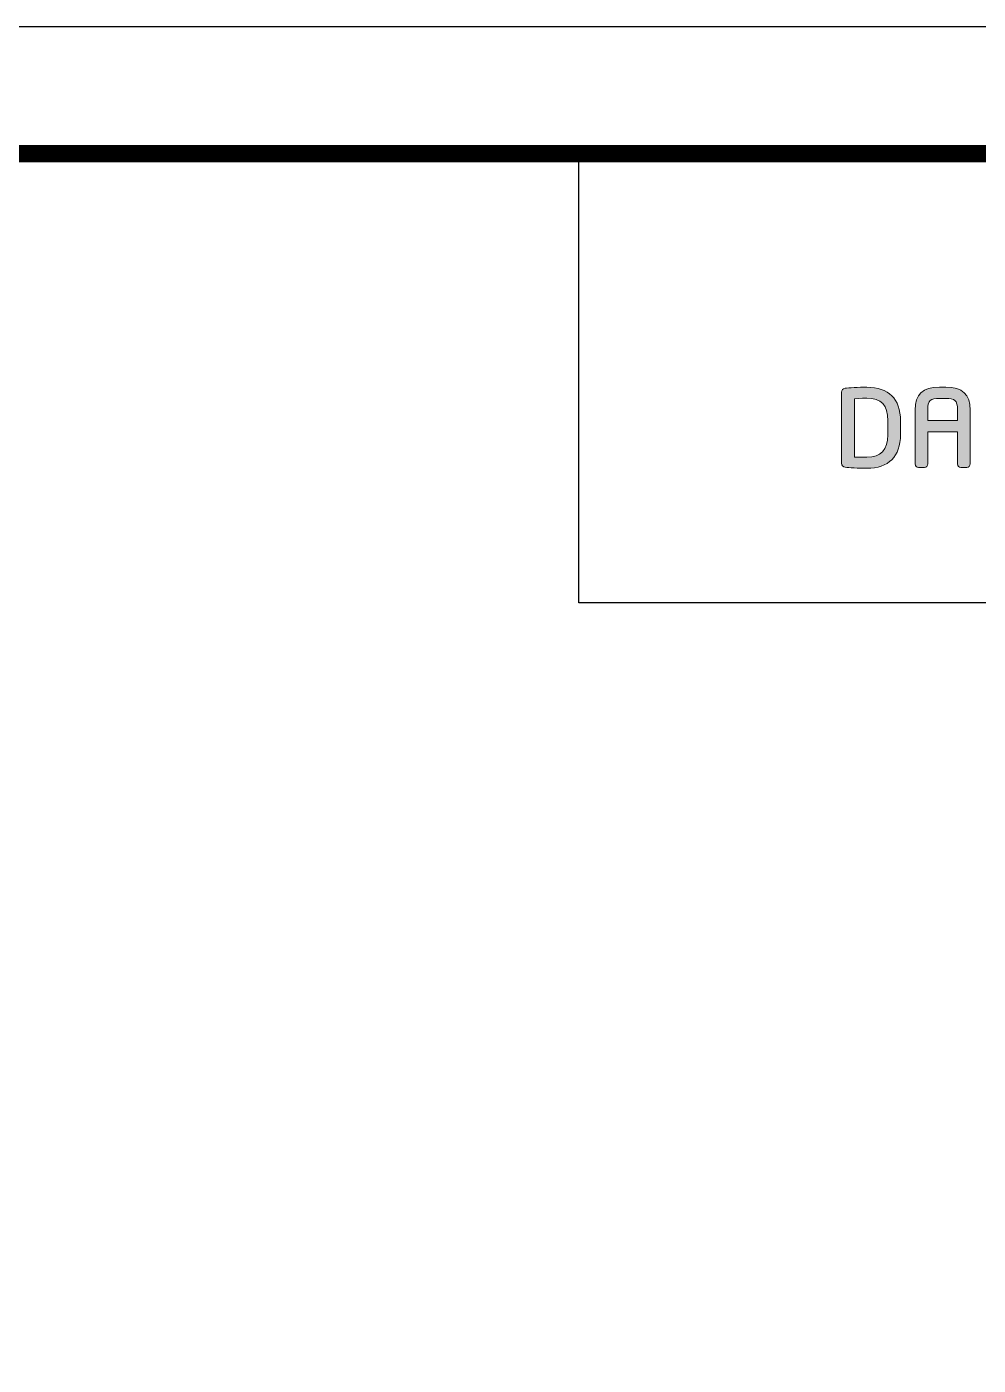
# Model space of a CAD drawing. Extents: x 16296660632 to 16296679089, y -37409619871 to -37409616839.
# Drawn here: x 16296678692.8 to 16296678894.8, y -37409617123.6 to -37409616839.3 of the extents above; entities that cross this region are included whole.
import ezdxf

# ---------------------------------------------------------------- set-up
doc = ezdxf.new("R2010")
doc.units = 0
doc.header["$LTSCALE"] = 10
doc.header["$MEASUREMENT"] = 0
doc.layers.get('0').update_dxf_attribs({"linetype": 'CONTINUOUS'})
doc.layers.add('레이어 1', color=7, linetype='CONTINUOUS', lineweight=0)

msp = doc.modelspace()

# ---------------------------------------------------------------- hatches: boundary and pattern name
at = {"layer": '레이어 1'}
h = msp.add_hatch(color=5, dxfattribs=at)
h.dxf.hatch_style = 2
edge = h.paths.add_edge_path()
edge.add_spline(control_points=[(16296678875.659161, -37409616925.951637), (16296678875.659161, -37409616929.180618), (16296678874.185961, -37409616930.75161), (16296678871.15378, -37409616930.75161), (16296678871.15378, -37409616930.75161), (16296678869.079281, -37409616930.713181), (16296678868.53863, -37409616930.703773), (16296678868.53863, -37409616930.703773), (16296678868.53863, -37409616918.32312), (16296678868.53863, -37409616918.32312), (16296678869.61311, -37409616918.216423), (16296678871.1401, -37409616918.198509), (16296678871.15527, -37409616918.198509), (16296678874.26964, -37409616918.198509), (16296678875.659161, -37409616919.67807), (16296678875.659161, -37409616922.994164), (16296678875.659161, -37409616922.994164), (16296678875.659161, -37409616925.951637), (16296678875.659161, -37409616925.951637)], knot_values=[0, 0, 0, 0, 1, 1, 1, 2, 2, 2, 3, 3, 3, 4, 4, 4, 5, 5, 5, 6, 6, 6, 6], degree=3, periodic=0)
edge = h.paths.add_edge_path()
edge.add_spline(control_points=[(16296678871.15378, -37409616915.872772), (16296678869.47056, -37409616915.872772), (16296678867.28698, -37409616915.976097), (16296678866.57091, -37409616916.091347), (16296678866.12311, -37409616916.166481), (16296678865.83601, -37409616916.501152), (16296678865.83601, -37409616916.943428), (16296678865.83601, -37409616916.943428), (16296678865.83601, -37409616932.004913), (16296678865.83601, -37409616932.004913), (16296678865.83601, -37409616932.468529), (16296678866.12586, -37409616932.794693), (16296678866.59269, -37409616932.859543), (16296678867.26993, -37409616932.972237), (16296678869.446421, -37409616933.074707), (16296678871.15378, -37409616933.074707), (16296678875.853809, -37409616933.074707), (16296678878.33704, -37409616930.610718), (16296678878.33704, -37409616925.951637), (16296678878.33704, -37409616925.951637), (16296678878.33704, -37409616922.994164), (16296678878.33704, -37409616922.994164), (16296678878.33704, -37409616918.335114), (16296678875.853809, -37409616915.872772), (16296678871.15378, -37409616915.872772)], knot_values=[0, 0, 0, 0, 1, 1, 1, 2, 2, 2, 3, 3, 3, 4, 4, 4, 5, 5, 5, 6, 6, 6, 7, 7, 7, 8, 8, 8, 8], degree=3, periodic=0)
h = msp.add_hatch(color=5, dxfattribs=at)
h.dxf.hatch_style = 2
edge = h.paths.add_edge_path()
edge.add_spline(control_points=[(16296678890.458561, -37409616922.976196), (16296678890.458561, -37409616922.976196), (16296678884.120939, -37409616922.976196), (16296678884.120939, -37409616922.976196), (16296678884.120939, -37409616922.740601), (16296678884.120939, -37409616920.716263), (16296678884.120939, -37409616920.716263), (16296678884.120939, -37409616918.603149), (16296678884.7491, -37409616918.244583), (16296678886.633631, -37409616918.244583), (16296678886.633631, -37409616918.244583), (16296678887.94779, -37409616918.244583), (16296678887.94779, -37409616918.244583), (16296678889.83123, -37409616918.244583), (16296678890.458561, -37409616918.603149), (16296678890.458561, -37409616920.716263), (16296678890.458561, -37409616920.716263), (16296678890.458561, -37409616922.740601), (16296678890.458561, -37409616922.976196)], knot_values=[0, 0, 0, 0, 1, 1, 1, 2, 2, 2, 3, 3, 3, 4, 4, 4, 5, 5, 5, 6, 6, 6, 6], degree=3, periodic=0)
edge = h.paths.add_edge_path()
edge.add_spline(control_points=[(16296678887.94779, -37409616915.872772), (16296678887.94779, -37409616915.872772), (16296678886.633631, -37409616915.872772), (16296678886.633631, -37409616915.872772), (16296678883.043489, -37409616915.872772), (16296678881.442829, -37409616917.366058), (16296678881.442829, -37409616920.716263), (16296678881.442829, -37409616920.716263), (16296678881.442829, -37409616932.177406), (16296678881.442829, -37409616932.177406), (16296678881.442829, -37409616932.580406), (16296678881.77029, -37409616932.921883), (16296678882.156811, -37409616932.921883), (16296678882.156811, -37409616932.921883), (16296678883.410589, -37409616932.921883), (16296678883.410589, -37409616932.921883), (16296678883.85499, -37409616932.921883), (16296678884.120939, -37409616932.544502), (16296678884.120939, -37409616932.177406), (16296678884.120939, -37409616932.177406), (16296678884.120939, -37409616925.591362), (16296678884.120939, -37409616925.334373), (16296678884.120939, -37409616925.334373), (16296678890.458561, -37409616925.334373), (16296678890.458561, -37409616925.334373), (16296678890.458561, -37409616925.591362), (16296678890.458561, -37409616932.177406), (16296678890.458561, -37409616932.177406), (16296678890.458561, -37409616932.588043), (16296678890.782339, -37409616932.921883), (16296678891.181271, -37409616932.921883), (16296678891.181271, -37409616932.921883), (16296678892.41967, -37409616932.921883), (16296678892.41967, -37409616932.921883), (16296678892.85383, -37409616932.921883), (16296678893.146009, -37409616932.536812), (16296678893.146009, -37409616932.177406), (16296678893.146009, -37409616932.177406), (16296678893.146009, -37409616920.716263), (16296678893.146009, -37409616920.716263), (16296678893.146009, -37409616917.366058), (16296678891.54221, -37409616915.872772), (16296678887.94779, -37409616915.872772)], knot_values=[0, 0, 0, 0, 1, 1, 1, 2, 2, 2, 3, 3, 3, 4, 4, 4, 5, 5, 5, 6, 6, 6, 7, 7, 7, 8, 8, 8, 9, 9, 9, 10, 10, 10, 11, 11, 11, 12, 12, 12, 13, 13, 13, 14, 14, 14, 14], degree=3, periodic=0)

# ---------------------------------------------------------------- linework, layer by layer
at = {"color": 5, "ltscale": 0.5}
msp.add_line((16296678810.002029, -37409616961.651756), (16296678810.002029, -37409616866.285744), dxfattribs=at)
at = {"color": 5, "ltscale": 40}
msp.add_line((16296679063.201321, -37409616961.651756), (16296678810.002029, -37409616961.651756), dxfattribs=at)
at = {"ltscale": 0.5}
msp.add_lwpolyline([(16296677504.557619, -37409618000.160339), (16296679088.83123, -37409618000.160339), (16296679088.83123, -37409616839.33316), (16296677504.557619, -37409616839.33316)], close=True, dxfattribs=at)
at = {"color": 5, "linetype": 'ByBlock', "lineweight": 200, "const_width": 3.6504}
msp.add_lwpolyline([(16296677530.03302, -37409617950.454781), (16296679063.201019, -37409617950.454781), (16296679063.201019, -37409616866.285957), (16296677530.03302, -37409616866.285957)], close=True, dxfattribs=at)
at = {"layer": '레이어 1', "color": 5}
for points, knots in [([(16296678871.15378, -37409616915.872772), (16296678869.47056, -37409616915.872772), (16296678867.28698, -37409616915.976097), (16296678866.57091, -37409616916.091347), (16296678866.12311, -37409616916.166481), (16296678865.83601, -37409616916.501152), (16296678865.83601, -37409616916.943428), (16296678865.83601, -37409616916.943428), (16296678865.83601, -37409616932.004913), (16296678865.83601, -37409616932.004913), (16296678865.83601, -37409616932.468529), (16296678866.12586, -37409616932.794693), (16296678866.59269, -37409616932.859543), (16296678867.26993, -37409616932.972237), (16296678869.446421, -37409616933.074707), (16296678871.15378, -37409616933.074707), (16296678875.853809, -37409616933.074707), (16296678878.33704, -37409616930.610718), (16296678878.33704, -37409616925.951637), (16296678878.33704, -37409616925.951637), (16296678878.33704, -37409616922.994164), (16296678878.33704, -37409616922.994164), (16296678878.33704, -37409616918.335114), (16296678875.853809, -37409616915.872772), (16296678871.15378, -37409616915.872772)], [0, 0, 0, 0, 1, 1, 1, 2, 2, 2, 3, 3, 3, 4, 4, 4, 5, 5, 5, 6, 6, 6, 7, 7, 7, 8, 8, 8, 8]), ([(16296678887.94779, -37409616915.872772), (16296678887.94779, -37409616915.872772), (16296678886.633631, -37409616915.872772), (16296678886.633631, -37409616915.872772), (16296678883.043489, -37409616915.872772), (16296678881.442829, -37409616917.366058), (16296678881.442829, -37409616920.716263), (16296678881.442829, -37409616920.716263), (16296678881.442829, -37409616932.177406), (16296678881.442829, -37409616932.177406), (16296678881.442829, -37409616932.580406), (16296678881.77029, -37409616932.921883), (16296678882.156811, -37409616932.921883), (16296678882.156811, -37409616932.921883), (16296678883.410589, -37409616932.921883), (16296678883.410589, -37409616932.921883), (16296678883.85499, -37409616932.921883), (16296678884.120939, -37409616932.544502), (16296678884.120939, -37409616932.177406), (16296678884.120939, -37409616932.177406), (16296678884.120939, -37409616925.591362), (16296678884.120939, -37409616925.334373), (16296678884.120939, -37409616925.334373), (16296678890.458561, -37409616925.334373), (16296678890.458561, -37409616925.334373), (16296678890.458561, -37409616925.591362), (16296678890.458561, -37409616932.177406), (16296678890.458561, -37409616932.177406), (16296678890.458561, -37409616932.588043), (16296678890.782339, -37409616932.921883), (16296678891.181271, -37409616932.921883), (16296678891.181271, -37409616932.921883), (16296678892.41967, -37409616932.921883), (16296678892.41967, -37409616932.921883), (16296678892.85383, -37409616932.921883), (16296678893.146009, -37409616932.536812), (16296678893.146009, -37409616932.177406), (16296678893.146009, -37409616932.177406), (16296678893.146009, -37409616920.716263), (16296678893.146009, -37409616920.716263), (16296678893.146009, -37409616917.366058), (16296678891.54221, -37409616915.872772), (16296678887.94779, -37409616915.872772)], [0, 0, 0, 0, 1, 1, 1, 2, 2, 2, 3, 3, 3, 4, 4, 4, 5, 5, 5, 6, 6, 6, 7, 7, 7, 8, 8, 8, 9, 9, 9, 10, 10, 10, 11, 11, 11, 12, 12, 12, 13, 13, 13, 14, 14, 14, 14]), ([(16296678875.659161, -37409616925.951637), (16296678875.659161, -37409616929.180618), (16296678874.185961, -37409616930.75161), (16296678871.15378, -37409616930.75161), (16296678871.15378, -37409616930.75161), (16296678869.079281, -37409616930.713181), (16296678868.53863, -37409616930.703773), (16296678868.53863, -37409616930.703773), (16296678868.53863, -37409616918.32312), (16296678868.53863, -37409616918.32312), (16296678869.61311, -37409616918.216423), (16296678871.1401, -37409616918.198509), (16296678871.15527, -37409616918.198509), (16296678874.26964, -37409616918.198509), (16296678875.659161, -37409616919.67807), (16296678875.659161, -37409616922.994164), (16296678875.659161, -37409616922.994164), (16296678875.659161, -37409616925.951637), (16296678875.659161, -37409616925.951637)], [0, 0, 0, 0, 1, 1, 1, 2, 2, 2, 3, 3, 3, 4, 4, 4, 5, 5, 5, 6, 6, 6, 6]), ([(16296678890.458561, -37409616922.976196), (16296678890.458561, -37409616922.976196), (16296678884.120939, -37409616922.976196), (16296678884.120939, -37409616922.976196), (16296678884.120939, -37409616922.740601), (16296678884.120939, -37409616920.716263), (16296678884.120939, -37409616920.716263), (16296678884.120939, -37409616918.603149), (16296678884.7491, -37409616918.244583), (16296678886.633631, -37409616918.244583), (16296678886.633631, -37409616918.244583), (16296678887.94779, -37409616918.244583), (16296678887.94779, -37409616918.244583), (16296678889.83123, -37409616918.244583), (16296678890.458561, -37409616918.603149), (16296678890.458561, -37409616920.716263), (16296678890.458561, -37409616920.716263), (16296678890.458561, -37409616922.740601), (16296678890.458561, -37409616922.976196)], [0, 0, 0, 0, 1, 1, 1, 2, 2, 2, 3, 3, 3, 4, 4, 4, 5, 5, 5, 6, 6, 6, 6])]:
    msp.add_open_spline(points, degree=3, knots=knots, dxfattribs=at)

doc.saveas('drawing.dxf')
